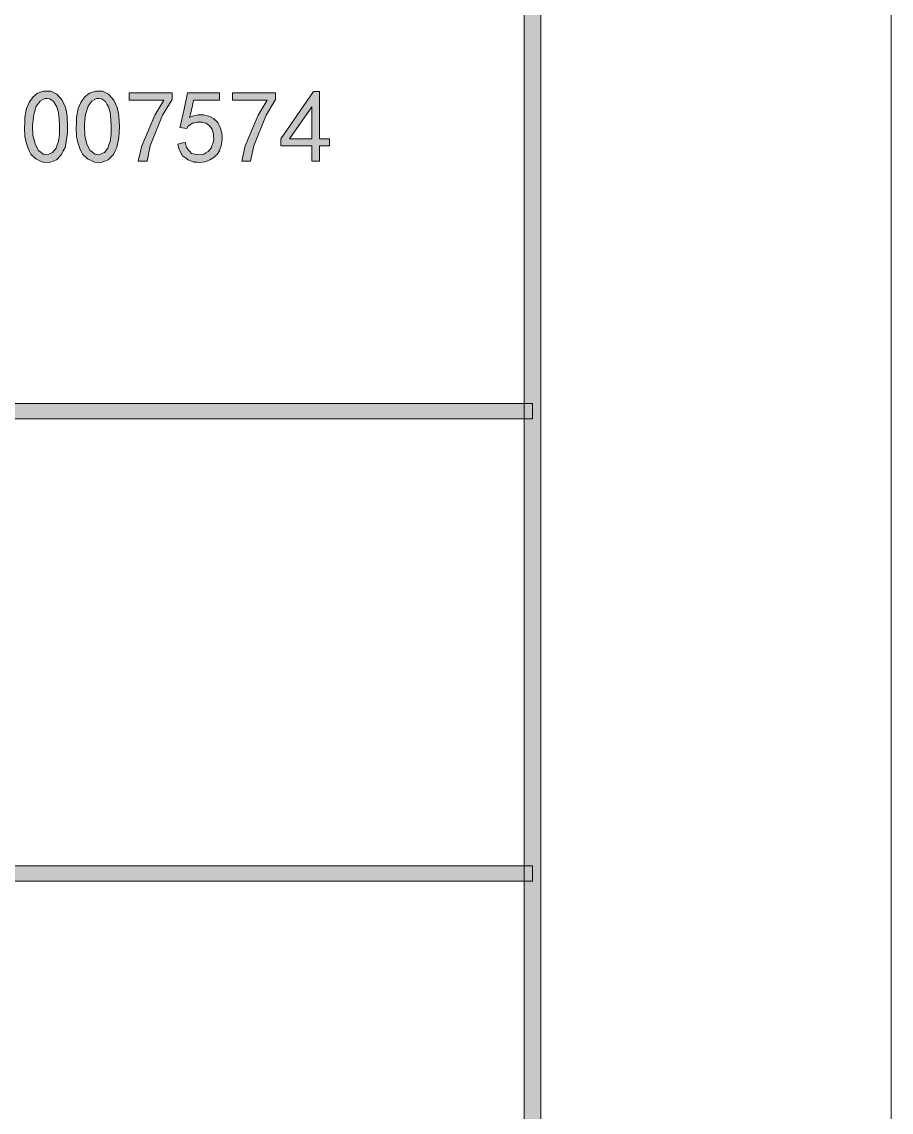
# Model space of a CAD drawing. Header units: millimetres. Extents: x 805 to 6044844, y 120 to 7887884.
# Drawn here: x 6041210 to 6044844, y 7869800 to 7874361 of the extents above; entities that cross this region are included whole.
import ezdxf

# ---------------------------------------------------------------- set-up
doc = ezdxf.new("R2010")
doc.units = ezdxf.units.MM

msp = doc.modelspace()

# ---------------------------------------------------------------- hatches: boundary and pattern name
h = msp.add_hatch(color=0)
h.dxf.hatch_style = 2
h.paths.add_polyline_path([(6043378.9, 7800256.9), (6043309.1, 7800327.2), (6043309.1, 7886349.6), (6043378.9, 7886419.9)])
h = msp.add_hatch(color=0)
h.paths.add_polyline_path([(6041222, 7873939.9), (6041222.5, 7873962.4), (6041228.9, 7873997.9), (6041234.3, 7874010.7), (6041239.7, 7874023.6), (6041255.8, 7874045.6), (6041265.4, 7874053.7), (6041275.6, 7874062.3), (6041300.9, 7874070.8), (6041315.4, 7874070.8), (6041330.4, 7874070.8), (6041356.1, 7874058.5), (6041366.9, 7874046.2), (6041378.1, 7874033.8), (6041392.6, 7874003.2), (6041395.9, 7873984.4), (6041399.1, 7873966.2), (6041401.2, 7873923.3), (6041400.1, 7873899.1), (6041398.5, 7873875.5), (6041390.5, 7873835.8), (6041383, 7873820.8), (6041376, 7873805.7), (6041354.5, 7873784.3), (6041340, 7873778.4), (6041325.6, 7873772.5), (6041297.1, 7873774.1), (6041282.6, 7873781), (6041268.1, 7873788), (6041247.7, 7873807.3), (6041241.8, 7873819.1), (6041235.9, 7873831), (6041227.9, 7873855.6), (6041225.2, 7873869.1), (6041222.5, 7873881.9), (6041220.9, 7873917.4)])
h.paths.add_polyline_path([(6041257.4, 7873950.1), (6041254.7, 7873927), (6041256.3, 7873885.2), (6041260.6, 7873867.4), (6041264.9, 7873849.2), (6041278.9, 7873823.4), (6041288.5, 7873815.9), (6041298.2, 7873807.9), (6041318, 7873805.2), (6041328.2, 7873810), (6041338.4, 7873814.3), (6041352.9, 7873833.1), (6041357.8, 7873847.1), (6041362.6, 7873861), (6041366.9, 7873891.1), (6041366.9, 7873907.7), (6041366.9, 7873924.3), (6041365.8, 7873954.4), (6041364.7, 7873967.8), (6041363.1, 7873981.2), (6041355.6, 7874005.9), (6041349.2, 7874016.6), (6041342.7, 7874027.9), (6041326.1, 7874039.2), (6041315.4, 7874039.7), (6041305.2, 7874039.7), (6041286.4, 7874029.5), (6041278.3, 7874018.3), (6041270.3, 7874007.5), (6041259.5, 7873973.2)])
h = msp.add_hatch(color=0)
h.paths.add_polyline_path([(6041437.7, 7873939.9), (6041438.8, 7873962.4), (6041445.2, 7873997.9), (6041450.6, 7874010.7), (6041456, 7874023.6), (6041471.5, 7874045.6), (6041481.7, 7874053.7), (6041491.9, 7874062.3), (6041517.1, 7874070.8), (6041531.6, 7874070.8), (6041546.7, 7874070.8), (6041572.4, 7874058.5), (6041583.2, 7874046.2), (6041594.4, 7874033.8), (6041608.4, 7874003.2), (6041612.1, 7873984.4), (6041615.4, 7873966.2), (6041617.5, 7873923.3), (6041616.4, 7873899.1), (6041614.8, 7873875.5), (6041606.2, 7873835.8), (6041599.3, 7873820.8), (6041592.3, 7873805.7), (6041570.8, 7873784.3), (6041556.3, 7873778.4), (6041541.8, 7873772.5), (6041513.4, 7873774.1), (6041498.9, 7873781), (6041484.4, 7873788), (6041464, 7873807.3), (6041458.1, 7873819.1), (6041452.2, 7873831), (6041444.2, 7873855.6), (6041441.5, 7873869.1), (6041438.8, 7873881.9), (6041437.2, 7873917.4)])
h.paths.add_polyline_path([(6041473.7, 7873950.1), (6041471, 7873927), (6041472.6, 7873885.2), (6041476.9, 7873867.4), (6041481.2, 7873849.2), (6041495.1, 7873823.4), (6041504.8, 7873815.9), (6041514.5, 7873807.9), (6041534.3, 7873805.2), (6041544.5, 7873810), (6041554.7, 7873814.3), (6041569.2, 7873833.1), (6041574, 7873847.1), (6041578.9, 7873861), (6041583.2, 7873891.1), (6041583.2, 7873907.7), (6041583.2, 7873924.3), (6041582.1, 7873954.4), (6041580.5, 7873967.8), (6041579.4, 7873981.2), (6041571.9, 7874005.9), (6041565.4, 7874016.6), (6041559, 7874027.9), (6041542.4, 7874039.2), (6041531.6, 7874039.7), (6041521.4, 7874039.7), (6041502.7, 7874029.5), (6041494.6, 7874018.3), (6041486.6, 7874007.5), (6041475.8, 7873973.2)])
h = msp.add_hatch(color=0)
h.dxf.hatch_style = 2
h.paths.add_polyline_path([(6041696.4, 7873778.4), (6041711.4, 7873842.8), (6041765.1, 7873970.5), (6041802.7, 7874033.8), (6041657.8, 7874033.8), (6041657.8, 7874063.9), (6041838.1, 7874063.9), (6041838.1, 7874035.4), (6041798.4, 7873971), (6041746.3, 7873842.8), (6041733.4, 7873778.4)])
h = msp.add_hatch(color=0)
h.dxf.hatch_style = 2
h.paths.add_polyline_path([(6041892.3, 7873857.8), (6041898.2, 7873835.2), (6041918.6, 7873810), (6041933.1, 7873807.3), (6041947, 7873804.7), (6041970.6, 7873807.9), (6041979.2, 7873813.2), (6041988.4, 7873818.6), (6042000.7, 7873833.1), (6042004.5, 7873841.7), (6042008.7, 7873850.8), (6042012, 7873870.7), (6042011.4, 7873881.4), (6042010.9, 7873892.7), (6042005, 7873910.9), (6041999.6, 7873919), (6041994.3, 7873926.5), (6041980.3, 7873936.7), (6041971.7, 7873938.8), (6041963.1, 7873941.5), (6041944.3, 7873941.5), (6041933.6, 7873938.8), (6041923.4, 7873936.7), (6041905.7, 7873924.9), (6041899.3, 7873915.2), (6041870.3, 7873919), (6041871.9, 7873923.8), (6041888, 7873996.3), (6041902.5, 7874063.9), (6042036.1, 7874063.9), (6042036.1, 7874033.8), (6041927.7, 7874033.8), (6041923.4, 7874010.7), (6041915.4, 7873974.2), (6041911.1, 7873960.8), (6041923.4, 7873966.7), (6041947, 7873972.1), (6041958.3, 7873972.1), (6041969, 7873971.6), (6041990.5, 7873966.2), (6042000.7, 7873961.9), (6042010.4, 7873957.1), (6042025.4, 7873944.7), (6042030.2, 7873936.7), (6042034.5, 7873928.6), (6042041.5, 7873912.5), (6042043.6, 7873904.5), (6042045.8, 7873896.4), (6042047.4, 7873879.3), (6042046.8, 7873869.6), (6042046.3, 7873860.5), (6042042.6, 7873841.7), (6042039.3, 7873831.5), (6042036.1, 7873821.8), (6042025.9, 7873805.7), (6042018.9, 7873799.8), (6042012.5, 7873793.4), (6041995.9, 7873783.2), (6041986.2, 7873779.4), (6041976.5, 7873775.7), (6041954, 7873772.5), (6041941.1, 7873773.5), (6041928.8, 7873774.1), (6041904.6, 7873783.7), (6041893.4, 7873791.8), (6041881.6, 7873800.4), (6041866, 7873829.3), (6041862.2, 7873849.7)])
h = msp.add_hatch(color=0)
h.dxf.hatch_style = 2
h.paths.add_polyline_path([(6042129, 7873778.4), (6042144, 7873842.8), (6042197.1, 7873970.5), (6042235.2, 7874033.8), (6042089.8, 7874033.8), (6042089.8, 7874063.9), (6042270.6, 7874063.9), (6042270.6, 7874035.4), (6042230.9, 7873971), (6042178.9, 7873842.8), (6042166, 7873778.4)])
h = msp.add_hatch(color=0)
h.paths.add_polyline_path([(6042422.5, 7873842.8), (6042292.6, 7873842.8), (6042292.6, 7873871.2), (6042429.5, 7874069.2), (6042454.7, 7874069.2), (6042454.7, 7873871.2), (6042495.5, 7873871.2), (6042495.5, 7873842.8), (6042454.7, 7873842.8), (6042454.7, 7873778.4), (6042422.5, 7873778.4)])
h.paths.add_polyline_path([(6042422.5, 7873871.2), (6042422.5, 7874004.8), (6042328.1, 7873871.2)])
h = msp.add_hatch(color=0)
h.dxf.hatch_style = 2
h.paths.add_polyline_path([(6043344, 7872765.1), (6043344, 7872700.7), (6035838.5, 7872700.7), (6035838.5, 7872765.1)])
h = msp.add_hatch(color=0)
h.dxf.hatch_style = 2
h.paths.add_polyline_path([(6043344, 7870830.4), (6043344, 7870766), (6035838.5, 7870766), (6035838.5, 7870830.4)])

# ---------------------------------------------------------------- linework, layer by layer
at = {"color": 0, "lineweight": 0}
for points in [[(5918704.9, 7798792.3), (5918704.9, 7887884.5), (6044844, 7887884.5), (6044844, 7798792.3)], [(6043378.9, 7800256.9), (6043309.1, 7800327.2), (6043309.1, 7886349.6), (6043378.9, 7886419.9)], [(6041222, 7873939.9), (6041222.5, 7873962.4), (6041228.9, 7873997.9), (6041234.3, 7874010.7), (6041239.7, 7874023.6), (6041255.8, 7874045.6), (6041265.4, 7874053.7), (6041275.6, 7874062.3), (6041300.9, 7874070.8), (6041315.4, 7874070.8), (6041330.4, 7874070.8), (6041356.1, 7874058.5), (6041366.9, 7874046.2), (6041378.1, 7874033.8), (6041392.6, 7874003.2), (6041395.9, 7873984.4), (6041399.1, 7873966.2), (6041401.2, 7873923.3), (6041400.1, 7873899.1), (6041398.5, 7873875.5), (6041390.5, 7873835.8), (6041383, 7873820.8), (6041376, 7873805.7), (6041354.5, 7873784.3), (6041340, 7873778.4), (6041325.6, 7873772.5), (6041297.1, 7873774.1), (6041282.6, 7873781), (6041268.1, 7873788), (6041247.7, 7873807.3), (6041241.8, 7873819.1), (6041235.9, 7873831), (6041227.9, 7873855.6), (6041225.2, 7873869.1), (6041222.5, 7873881.9), (6041220.9, 7873917.4)], [(6041437.7, 7873939.9), (6041438.8, 7873962.4), (6041445.2, 7873997.9), (6041450.6, 7874010.7), (6041456, 7874023.6), (6041471.5, 7874045.6), (6041481.7, 7874053.7), (6041491.9, 7874062.3), (6041517.1, 7874070.8), (6041531.6, 7874070.8), (6041546.7, 7874070.8), (6041572.4, 7874058.5), (6041583.2, 7874046.2), (6041594.4, 7874033.8), (6041608.4, 7874003.2), (6041612.1, 7873984.4), (6041615.4, 7873966.2), (6041617.5, 7873923.3), (6041616.4, 7873899.1), (6041614.8, 7873875.5), (6041606.2, 7873835.8), (6041599.3, 7873820.8), (6041592.3, 7873805.7), (6041570.8, 7873784.3), (6041556.3, 7873778.4), (6041541.8, 7873772.5), (6041513.4, 7873774.1), (6041498.9, 7873781), (6041484.4, 7873788), (6041464, 7873807.3), (6041458.1, 7873819.1), (6041452.2, 7873831), (6041444.2, 7873855.6), (6041441.5, 7873869.1), (6041438.8, 7873881.9), (6041437.2, 7873917.4)], [(6041696.4, 7873778.4), (6041711.4, 7873842.8), (6041765.1, 7873970.5), (6041802.7, 7874033.8), (6041657.8, 7874033.8), (6041657.8, 7874063.9), (6041838.1, 7874063.9), (6041838.1, 7874035.4), (6041798.4, 7873971), (6041746.3, 7873842.8), (6041733.4, 7873778.4)], [(6041892.3, 7873857.8), (6041898.2, 7873835.2), (6041918.6, 7873810), (6041933.1, 7873807.3), (6041947, 7873804.7), (6041970.6, 7873807.9), (6041979.2, 7873813.2), (6041988.4, 7873818.6), (6042000.7, 7873833.1), (6042004.5, 7873841.7), (6042008.7, 7873850.8), (6042012, 7873870.7), (6042011.4, 7873881.4), (6042010.9, 7873892.7), (6042005, 7873910.9), (6041999.6, 7873919), (6041994.3, 7873926.5), (6041980.3, 7873936.7), (6041971.7, 7873938.8), (6041963.1, 7873941.5), (6041944.3, 7873941.5), (6041933.6, 7873938.8), (6041923.4, 7873936.7), (6041905.7, 7873924.9), (6041899.3, 7873915.2), (6041870.3, 7873919), (6041871.9, 7873923.8), (6041888, 7873996.3), (6041902.5, 7874063.9), (6042036.1, 7874063.9), (6042036.1, 7874033.8), (6041927.7, 7874033.8), (6041923.4, 7874010.7), (6041915.4, 7873974.2), (6041911.1, 7873960.8), (6041923.4, 7873966.7), (6041947, 7873972.1), (6041958.3, 7873972.1), (6041969, 7873971.6), (6041990.5, 7873966.2), (6042000.7, 7873961.9), (6042010.4, 7873957.1), (6042025.4, 7873944.7), (6042030.2, 7873936.7), (6042034.5, 7873928.6), (6042041.5, 7873912.5), (6042043.6, 7873904.5), (6042045.8, 7873896.4), (6042047.4, 7873879.3), (6042046.8, 7873869.6), (6042046.3, 7873860.5), (6042042.6, 7873841.7), (6042039.3, 7873831.5), (6042036.1, 7873821.8), (6042025.9, 7873805.7), (6042018.9, 7873799.8), (6042012.5, 7873793.4), (6041995.9, 7873783.2), (6041986.2, 7873779.4), (6041976.5, 7873775.7), (6041954, 7873772.5), (6041941.1, 7873773.5), (6041928.8, 7873774.1), (6041904.6, 7873783.7), (6041893.4, 7873791.8), (6041881.6, 7873800.4), (6041866, 7873829.3), (6041862.2, 7873849.7)], [(6042129, 7873778.4), (6042144, 7873842.8), (6042197.1, 7873970.5), (6042235.2, 7874033.8), (6042089.8, 7874033.8), (6042089.8, 7874063.9), (6042270.6, 7874063.9), (6042270.6, 7874035.4), (6042230.9, 7873971), (6042178.9, 7873842.8), (6042166, 7873778.4)], [(6042422.5, 7873842.8), (6042292.6, 7873842.8), (6042292.6, 7873871.2), (6042429.5, 7874069.2), (6042454.7, 7874069.2), (6042454.7, 7873871.2), (6042495.5, 7873871.2), (6042495.5, 7873842.8), (6042454.7, 7873842.8), (6042454.7, 7873778.4), (6042422.5, 7873778.4)], [(6041257.4, 7873950.1), (6041254.7, 7873927), (6041256.3, 7873885.2), (6041260.6, 7873867.4), (6041264.9, 7873849.2), (6041278.9, 7873823.4), (6041288.5, 7873815.9), (6041298.2, 7873807.9), (6041318, 7873805.2), (6041328.2, 7873810), (6041338.4, 7873814.3), (6041352.9, 7873833.1), (6041357.8, 7873847.1), (6041362.6, 7873861), (6041366.9, 7873891.1), (6041366.9, 7873907.7), (6041366.9, 7873924.3), (6041365.8, 7873954.4), (6041364.7, 7873967.8), (6041363.1, 7873981.2), (6041355.6, 7874005.9), (6041349.2, 7874016.6), (6041342.7, 7874027.9), (6041326.1, 7874039.2), (6041315.4, 7874039.7), (6041305.2, 7874039.7), (6041286.4, 7874029.5), (6041278.3, 7874018.3), (6041270.3, 7874007.5), (6041259.5, 7873973.2)], [(6041473.7, 7873950.1), (6041471, 7873927), (6041472.6, 7873885.2), (6041476.9, 7873867.4), (6041481.2, 7873849.2), (6041495.1, 7873823.4), (6041504.8, 7873815.9), (6041514.5, 7873807.9), (6041534.3, 7873805.2), (6041544.5, 7873810), (6041554.7, 7873814.3), (6041569.2, 7873833.1), (6041574, 7873847.1), (6041578.9, 7873861), (6041583.2, 7873891.1), (6041583.2, 7873907.7), (6041583.2, 7873924.3), (6041582.1, 7873954.4), (6041580.5, 7873967.8), (6041579.4, 7873981.2), (6041571.9, 7874005.9), (6041565.4, 7874016.6), (6041559, 7874027.9), (6041542.4, 7874039.2), (6041531.6, 7874039.7), (6041521.4, 7874039.7), (6041502.7, 7874029.5), (6041494.6, 7874018.3), (6041486.6, 7874007.5), (6041475.8, 7873973.2)], [(6042422.5, 7873871.2), (6042422.5, 7874004.8), (6042328.1, 7873871.2)], [(6043344, 7872765.1), (6043344, 7872700.7), (6035838.5, 7872700.7), (6035838.5, 7872765.1)], [(6043344, 7870830.4), (6043344, 7870766), (6035838.5, 7870766), (6035838.5, 7870830.4)]]:
    msp.add_lwpolyline(points, close=True, dxfattribs=at)

doc.saveas('drawing.dxf')
